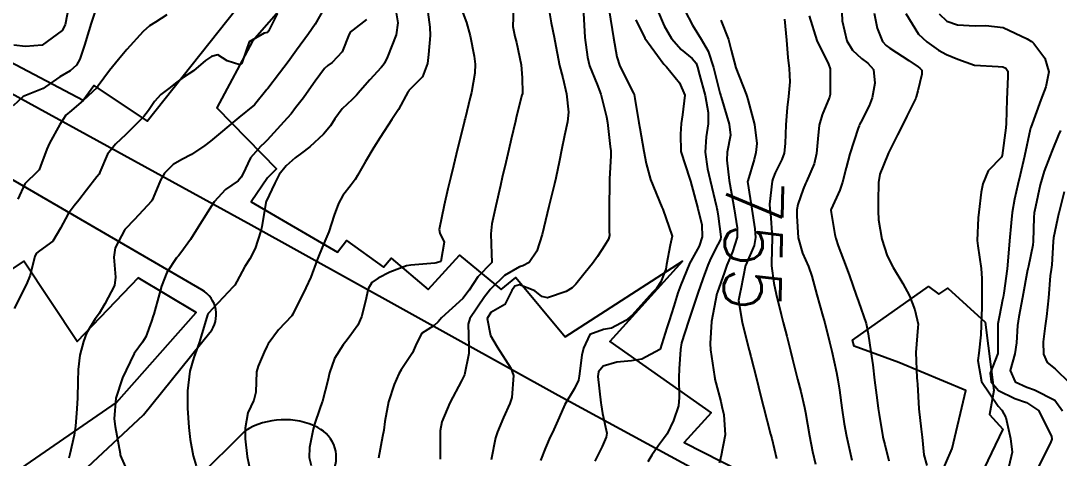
# Model space of a CAD drawing. Header units: metres. Extents: x 318500 to 325275, y 7408834 to 7428799.
# Drawn here: x 322758 to 322831.5, y 7421372 to 7421403 of the extents above; entities that cross this region are included whole.
import ezdxf
from ezdxf.enums import TextEntityAlignment as Align

# ---------------------------------------------------------------- set-up
doc = ezdxf.new("R2010")
doc.units = ezdxf.units.M
doc.header["$MEASUREMENT"] = 0
for name, color, linetype in [('Cotas', 45, 'Continuous'), ('Curvas de Nivel 1m', 11, 'Continuous'), ('Curvas de Nivel 5m', 15, 'Continuous'), ('Edificações', 30, 'Continuous'), ('Vias Primárias', 230, 'Continuous')]:
    doc.layers.add(name, color=color, linetype=linetype)
doc.styles.add('Style-STANDARD', font='STANDARD.shx')

msp = doc.modelspace()

# ---------------------------------------------------------------- linework, layer by layer
at = {"layer": 'Curvas de Nivel 1m', "flags": 128}
for points, elevation in [([(322761.415, 7421404.272), (322761.095, 7421402.677), (322760.884, 7421402.279), (322759.479, 7421401.234), (322758.303, 7421401.143), (322757.479, 7421401.241)], 771), ([(322779.519, 7421403.976), (322778.812, 7421402.729), (322778.341, 7421402.047), (322777.478, 7421400.885), (322776.88, 7421400.069), (322776.274, 7421399.261), (322775.441, 7421398.177), (322775.407, 7421398.124), (322775.38, 7421398.091), (322774.506, 7421397.017), (322773.41, 7421396.11), (322771.393, 7421394.44), (322771, 7421394.146), (322770.041, 7421393.5), (322769.375, 7421393.147), (322768.745, 7421392.801), (322768.13, 7421392.182), (322767.852, 7421391.685), (322767.334, 7421390.427), (322767.266, 7421390.256), (322767.219, 7421390.192), (322766.007, 7421388.9), (322765.364, 7421388.219), (322765.339, 7421388.19), (322765.309, 7421388.138), (322764.636, 7421386.883), (322764.552, 7421386.231), (322764.679, 7421384.808), (322764.588, 7421384.23), (322763.918, 7421382.921), (322763.516, 7421382.246), (322763.395, 7421382.08), (322763.224, 7421381.852), (322762.622, 7421380.842), (322762.413, 7421380.258), (322762.155, 7421379.291), (322762.031, 7421378.261), (322762.009, 7421377.414), (322761.969, 7421376.262), (322761.924, 7421375.476), (322761.846, 7421374.263), (322761.751, 7421373.623), (322761.431, 7421372.267), (322761.374, 7421371.981)], 767), ([(322786.731, 7421403.938), (322786.92, 7421402.514), (322786.936, 7421401.936), (322786.834, 7421400.579), (322786.744, 7421399.937), (322786.399, 7421398.997), (322785.441, 7421398.028), (322785.401, 7421397.99), (322785.373, 7421397.951), (322784.696, 7421396.685), (322784.236, 7421395.968), (322783.397, 7421394.704), (322782.96, 7421393.986), (322782.37, 7421393), (322781.794, 7421392.003), (322781.634, 7421391.728), (322781.35, 7421391.34), (322780.77, 7421390.584), (322780.452, 7421390.019), (322780.145, 7421389.199), (322779.766, 7421388.025), (322779.634, 7421387.698), (322779.293, 7421386.91), (322779.034, 7421386.283), (322778.943, 7421386.035), (322778.487, 7421384.817), (322778.132, 7421384.047), (322777.231, 7421382.178), (322777.142, 7421382.061), (322776.203, 7421381.087), (322775.472, 7421380.086), (322775.379, 7421379.906), (322775.191, 7421379.494), (322774.763, 7421378.508), (322774.659, 7421378.095), (322774.596, 7421376.655), (322774.453, 7421376.097), (322774.046, 7421375.191), (322773.839, 7421374.103), (322773.857, 7421373.354), (322773.995, 7421372.101), (322774.214, 7421370.963)], 764), ([(322789.111, 7421403.906), (322789.504, 7421402.848), (322789.763, 7421401.896), (322790.045, 7421400.461), (322790.123, 7421399.89), (322790.093, 7421399.258), (322789.855, 7421397.894), (322789.783, 7421397.546), (322789.412, 7421396.058), (322789.38, 7421395.931), (322789.373, 7421395.901), (322789.36, 7421395.851), (322788.879, 7421393.908), (322788.583, 7421392.701), (322788.396, 7421391.914), (322788.197, 7421391.068), (322787.933, 7421389.921), (322787.574, 7421388.188), (322787.626, 7421387.925), (322787.937, 7421387.284), (322787.7, 7421385.924), (322787.387, 7421385.819), (322787.278, 7421385.798), (322785.566, 7421385.657), (322785.275, 7421385.609), (322784.076, 7421385.16), (322783.261, 7421384.731), (322782.818, 7421384.425), (322782.554, 7421383.99), (322782.357, 7421383.109), (322782.082, 7421381.997), (322781.821, 7421381.401), (322781.208, 7421380.555), (322780.969, 7421380.247), (322780.791, 7421380.014), (322780.159, 7421379.047), (322779.814, 7421378.024), (322779.708, 7421377.481), (322779.313, 7421376.028), (322779.269, 7421375.908), (322779.142, 7421375.499), (322778.763, 7421374.398), (322778.653, 7421374.037), (322778.403, 7421372.738), (322778.379, 7421372.041), (322778.507, 7421371.462)], 763), ([(322792.836, 7421403.857), (322792.798, 7421402.56), (322792.944, 7421401.855), (322793.057, 7421401.425), (322793.377, 7421399.851), (322793.456, 7421398.921), (322793.473, 7421397.85), (322793.47, 7421397.819), (322793.438, 7421397.695), (322793.062, 7421396.207), (322792.973, 7421395.854), (322792.666, 7421394.588), (322792.499, 7421393.859), (322792.294, 7421392.943), (322792.035, 7421391.863), (322791.911, 7421391.305), (322791.596, 7421389.867), (322791.545, 7421389.651), (322791.317, 7421388.592), (322791.234, 7421387.871), (322791.289, 7421386.453), (322791.313, 7421385.87), (322791.299, 7421385.851), (322791.279, 7421385.833), (322790.314, 7421384.835), (322789.709, 7421383.893), (322789.244, 7421383.297), (322787.748, 7421381.922), (322787.507, 7421381.645), (322787.222, 7421381.39), (322786.326, 7421380.826), (322785.892, 7421379.943), (322785.699, 7421379.438), (322785.181, 7421378.663), (322784.881, 7421378.248), (322784.725, 7421377.957), (322784.401, 7421377.2), (322783.989, 7421375.967), (322783.739, 7421374.58), (322783.656, 7421373.972), (322783.566, 7421373.52), (322783.289, 7421371.977)], 762), ([(322795.334, 7421403.823), (322795.505, 7421402.833), (322795.714, 7421401.818), (322795.764, 7421401.54), (322796.105, 7421399.814), (322796.326, 7421398.938), (322796.584, 7421397.803), (322796.722, 7421396.499), (322796.654, 7421395.801), (322796.447, 7421394.851), (322796.246, 7421393.807), (322796.107, 7421393.081), (322795.834, 7421391.813), (322795.745, 7421391.424), (322795.33, 7421389.82), (322794.88, 7421387.826), (322794.484, 7421386.64), (322793.948, 7421385.84), (322793.507, 7421385.616), (322793.275, 7421385.547), (322792.191, 7421384.936), (322791.252, 7421384.012), (322791.188, 7421383.934), (322791.143, 7421383.872), (322790.796, 7421383.427), (322789.76, 7421381.892), (322789.631, 7421381.487), (322789.685, 7421379.893), (322789.682, 7421379.403), (322789.367, 7421377.897), (322789.166, 7421377.462), (322788.331, 7421375.912), (322787.772, 7421374.562), (322787.651, 7421373.922), (322787.656, 7421372.479), (322787.639, 7421371.922)], 761), ([(322803.03, 7421403.725), (322803.503, 7421402.616), (322804.014, 7421401.712), (322804.716, 7421400.935), (322805.476, 7421400.309), (322805.76, 7421399.973), (322805.869, 7421399.684), (322806.002, 7421399.142), (322806.406, 7421397.676), (322806.621, 7421396.473), (322806.61, 7421395.672), (322806.475, 7421394.749), (322806.413, 7421393.675), (322806.57, 7421392.474), (322806.759, 7421391.669), (322807.199, 7421389.795), (322807.233, 7421389.661), (322807.25, 7421389.582), (322807.325, 7421389.126), (322807.512, 7421387.658), (322807.48, 7421387.486), (322807.302, 7421387.121), (322806.809, 7421386.145), (322806.595, 7421385.67), (322806.24, 7421384.701), (322805.885, 7421383.68), (322805.23, 7421381.69), (322804.74, 7421380.162), (322804.657, 7421379.695), (322804.568, 7421378.307), (322804.54, 7421377.696), (322804.575, 7421376.276), (322804.523, 7421375.696), (322804.175, 7421374.659), (322803.708, 7421373.704), (322803.467, 7421373.354), (322803.108, 7421372.88), (322802.626, 7421372.188), (322802.348, 7421371.721)], 757), ([(322776.12, 7421403.472), (322775.492, 7421402.246), (322775.43, 7421402.152), (322775.196, 7421402.093), (322774.12, 7421401.468), (322773.659, 7421400.108), (322773.607, 7421399.969), (322773.466, 7421399.846), (322772.578, 7421400.123), (322771.909, 7421400.568), (322771.473, 7421400.433), (322771.045, 7421400.146), (322770.188, 7421399.43), (322769.452, 7421398.96), (322769.006, 7421398.615), (322768.441, 7421398.18), (322767.867, 7421397.752), (322767.426, 7421397.254), (322767, 7421396.613), (322766.684, 7421396.201), (322765.397, 7421394.914), (322764.665, 7421394.231), (322764.105, 7421393.513), (322763.571, 7421392.247), (322763.503, 7421392.103), (322763.355, 7421391.906), (322762.616, 7421390.982), (322762.07, 7421390.263), (322761.739, 7421389.853), (322761.32, 7421389.292), (322760.778, 7421388.278), (322760.226, 7421387.356), (322759.286, 7421386.674), (322759.079, 7421386.507), (322758.963, 7421386.305), (322758.621, 7421384.948), (322758.36, 7421384.313), (322757.492, 7421382.586)], 768), ([(322768.306, 7421403.384), (322767.5, 7421402.875), (322767.084, 7421402.608), (322766.627, 7421402.203), (322765.477, 7421400.934), (322764.872, 7421400.229), (322764.238, 7421399.459), (322763.442, 7421398.351), (322763.403, 7421398.288), (322763.375, 7421398.251), (322762.37, 7421397.317), (322761.413, 7421396.494), (322761.285, 7421396.399), (322761.153, 7421396.274), (322760.735, 7421395.612), (322759.993, 7421394.291), (322759.801, 7421393.876), (322759.366, 7421392.667), (322759.256, 7421392.407), (322759.158, 7421392.303), (322758.244, 7421391.419), (322757.75, 7421390.324)], 769), ([(322782.441, 7421403.061), (322781.495, 7421402.319), (322781.314, 7421402.19), (322781.212, 7421402.013), (322780.722, 7421400.773), (322780.016, 7421400.025), (322779.692, 7421399.802), (322779.463, 7421399.584), (322778.794, 7421398.695), (322778.349, 7421398.046), (322777.977, 7421397.506), (322777.421, 7421396.801), (322777.091, 7421396.389), (322776.828, 7421396.069), (322775.394, 7421394.51), (322775.184, 7421394.3), (322774.949, 7421394.094), (322774.219, 7421393.26), (322773.67, 7421392.107), (322773.574, 7421391.89), (322773.353, 7421391.641), (322772.457, 7421391.009), (322771.66, 7421390.135), (322771.325, 7421389.632), (322770.402, 7421388.154), (322769.973, 7421387.487), (322769.285, 7421386.525), (322769.127, 7421386.327), (322768.991, 7421386.173), (322768.302, 7421385.142), (322767.919, 7421384.183), (322767.773, 7421383.657), (322767.381, 7421382.188), (322767.345, 7421382.072), (322767.223, 7421381.69), (322766.824, 7421380.578), (322766.582, 7421380.199), (322765.995, 7421379.401), (322765.413, 7421378.216), (322765.165, 7421377.684), (322764.688, 7421376.227), (322764.586, 7421374.771), (322764.641, 7421374.227), (322764.992, 7421372.321), (322765.006, 7421372.221), (322765.022, 7421372.154), (322765.088, 7421371.982), (322765.625, 7421370.761)], 766), ([(322799.613, 7421403.674), (322799.924, 7421401.763), (322800.145, 7421400.428), (322800.37, 7421399.757), (322801.33, 7421397.853), (322801.374, 7421397.741), (322801.436, 7421397.466), (322801.718, 7421395.737), (322801.773, 7421395.369), (322802.061, 7421393.733), (322802.24, 7421392.865), (322802.541, 7421391.722), (322803.331, 7421389.771), (322803.365, 7421389.71), (322803.414, 7421389.624), (322804.063, 7421387.702), (322803.934, 7421387.07), (322803.678, 7421385.706), (322803.611, 7421385.371), (322803.262, 7421384.486), (322802.954, 7421384.015), (322802.686, 7421383.718), (322801.234, 7421382.116), (322800.8, 7421381.746), (322799.776, 7421381.207), (322799.22, 7421381.103), (322798.242, 7421380.752), (322797.783, 7421379.784), (322797.683, 7421379.295), (322797.493, 7421377.787), (322797.448, 7421377.506), (322797.161, 7421376.928), (322796.47, 7421375.8), (322796.074, 7421374.867), (322795.596, 7421373.813), (322795.44, 7421373.491), (322795.103, 7421372.708), (322794.748, 7421371.825)], 759), ([(322801.509, 7421403.029), (322802.132, 7421401.734), (322803.472, 7421399.909), (322803.565, 7421399.812), (322803.663, 7421399.717), (322804.592, 7421398.564), (322804.971, 7421397.697), (322804.8, 7421396.318), (322804.712, 7421395.7), (322804.65, 7421394.949), (322804.692, 7421393.7), (322805.309, 7421391.742), (322805.333, 7421391.69), (322805.359, 7421391.613), (322805.876, 7421389.682), (322806.158, 7421388.517), (322806.192, 7421387.677), (322805.977, 7421387.003), (322805.281, 7421385.731), (322805.267, 7421385.703), (322804.677, 7421384.277), (322804.475, 7421383.698), (322804.183, 7421382.758), (322803.85, 7421381.704), (322803.699, 7421381.229), (322803.213, 7421379.71), (322803.2, 7421379.679), (322801.912, 7421379.006), (322801.187, 7421378.875), (322800.143, 7421378.798), (322799.181, 7421378.498), (322798.855, 7421378.093), (322798.813, 7421377.774), (322799.019, 7421375.904), (322799.034, 7421375.771), (322799.141, 7421375.158), (322799.434, 7421373.765), (322799.403, 7421373.478), (322799.106, 7421372.822), (322798.763, 7421372.105), (322798.606, 7421371.775)], 758), ([(322804.97, 7421403.698), (322805.504, 7421402.654), (322806.127, 7421401.68), (322806.629, 7421400.82), (322807, 7421399.667), (322807.443, 7421397.858), (322807.508, 7421397.659), (322807.545, 7421397.553), (322808.114, 7421395.653), (322808.188, 7421394.867), (322807.97, 7421393.654), (322807.93, 7421393.106), (322808.105, 7421391.653), (322808.271, 7421390.725), (322808.459, 7421389.649), (322808.667, 7421388.296), (322808.66, 7421387.647), (322808.348, 7421386.596), (322807.946, 7421385.653), (322807.766, 7421385.16), (322807.251, 7421383.701), (322807.241, 7421383.669), (322807.233, 7421383.643), (322806.849, 7421381.666), (322806.757, 7421380.117), (322806.773, 7421379.666), (322807.062, 7421377.771), (322807.085, 7421377.661), (322807.099, 7421377.591), (322807.167, 7421377.326), (322807.503, 7421376.003), (322807.591, 7421375.653), (322807.736, 7421375.056), (322807.825, 7421373.649), (322807.515, 7421372.065), (322807.396, 7421371.656)], 756), ([(322812.024, 7421403.091), (322812.154, 7421401.6), (322812.247, 7421400.367), (322812.341, 7421399.597), (322812.399, 7421398.653), (322812.294, 7421397.597), (322812.198, 7421396.829), (322812.123, 7421395.599), (322812.069, 7421394.273), (322811.995, 7421393.601), (322811.841, 7421393.145), (322811.369, 7421392.199), (322811.194, 7421391.782), (322811.149, 7421391.613), (322810.967, 7421389.984), (322810.986, 7421389.615), (322811.026, 7421389.314), (322811.141, 7421387.613), (322811.107, 7421385.789), (322811.108, 7421385.613), (322811.262, 7421384.393), (322811.427, 7421383.607), (322811.795, 7421382.161), (322811.935, 7421381.599), (322812.178, 7421380.633), (322812.441, 7421379.591), (322812.595, 7421378.99), (322812.952, 7421377.583), (322813.167, 7421376.717), (322813.433, 7421375.576), (322813.503, 7421375.217), (322813.794, 7421373.57), (322813.998, 7421372.456), (322814.216, 7421371.563)], 754), ([(322813.778, 7421403.316), (322814.314, 7421401.572), (322815.132, 7421399.905), (322815.252, 7421399.562), (322815.257, 7421397.748), (322815.212, 7421397.562), (322814.69, 7421396.298), (322814.482, 7421395.569), (322814.369, 7421394.601), (322814.283, 7421393.571), (322814.109, 7421392.842), (322813.566, 7421391.578), (322813.503, 7421391.433), (322813.352, 7421391.052), (322812.958, 7421389.963), (322812.901, 7421389.586), (322812.901, 7421389.162), (322812.998, 7421387.585), (322813.294, 7421386.513), (322813.709, 7421385.576), (322813.966, 7421384.88), (322814.319, 7421383.569), (322814.744, 7421382.055), (322814.874, 7421381.564), (322815.21, 7421380.22), (322815.368, 7421379.557), (322815.705, 7421378.065), (322815.797, 7421377.544), (322815.907, 7421376.805), (322816.085, 7421375.541), (322816.247, 7421374.425), (322816.403, 7421373.537), (322816.788, 7421371.849)], 753), ([(322816.069, 7421403.552), (322816.092, 7421402.971), (322816.425, 7421401.546), (322816.822, 7421400.878), (322817.478, 7421400.293), (322817.92, 7421399.968), (322818.325, 7421399.517), (322818.419, 7421398.552), (322818.215, 7421397.518), (322818.002, 7421396.95), (322817.414, 7421395.779), (322817.33, 7421395.613), (322817.299, 7421395.532), (322817.245, 7421395.369), (322816.642, 7421393.541), (322816.374, 7421392.547), (322816.121, 7421391.549), (322815.93, 7421390.972), (322815.331, 7421389.625), (322815.311, 7421389.58), (322815.308, 7421389.56), (322815.328, 7421389.382), (322815.584, 7421387.828), (322815.648, 7421387.555), (322815.818, 7421387.037), (322816.386, 7421385.543), (322816.63, 7421384.896), (322817.092, 7421383.533), (322817.253, 7421383.077), (322817.79, 7421381.522), (322817.938, 7421380.8), (322818.143, 7421379.516), (322818.279, 7421378.602), (322818.397, 7421377.512), (322818.575, 7421376.093), (322818.66, 7421375.507), (322818.722, 7421375.085), (322818.972, 7421373.502), (322818.994, 7421373.377), (322819.115, 7421372.959), (322819.399, 7421371.793)], 752), ([(322818.368, 7421403.517), (322818.581, 7421402.437), (322818.957, 7421401.508), (322819.212, 7421401.229), (322819.485, 7421401.036), (322820.81, 7421400.153), (322821.472, 7421399.713), (322821.611, 7421399.618), (322821.742, 7421399.476), (322821.747, 7421399.195), (322821.448, 7421398.015), (322821.341, 7421397.582), (322821.306, 7421397.481), (322820.687, 7421396.222), (322820.322, 7421395.491), (322820.016, 7421394.882), (322819.391, 7421393.624), (322819.33, 7421393.501), (322818.761, 7421392.117), (322818.665, 7421391.51), (322818.659, 7421390.192), (322818.646, 7421389.51), (322818.676, 7421388.862), (322818.918, 7421387.506), (322819.292, 7421386.328), (322819.715, 7421385.496), (322820.405, 7421384.353), (322820.876, 7421383.484), (322821.245, 7421382.488), (322821.47, 7421381.476), (322821.468, 7421381.235), (322821.313, 7421379.478), (322821.388, 7421377.683), (322821.408, 7421377.477), (322821.427, 7421377.226), (322821.527, 7421375.474), (322821.69, 7421374.033), (322821.754, 7421373.47), (322821.878, 7421372.232), (322822.092, 7421371.46)], 751), ([(322822.967, 7421403.458), (322823.512, 7421402.938), (322824.272, 7421402.675), (322825.508, 7421402.607), (322826.28, 7421402.641), (322827.506, 7421402.493), (322829.188, 7421401.681), (322829.492, 7421401.511), (322829.578, 7421401.455), (322829.662, 7421401.367), (322830.446, 7421400.317), (322830.729, 7421399.351), (322830.511, 7421398.297), (322830.165, 7421397.359), (322829.454, 7421395.403), (322829.444, 7421395.37), (322829.436, 7421395.354), (322829.419, 7421395.27), (322828.998, 7421393.376), (322828.696, 7421392.054), (322828.539, 7421391.382), (322828.302, 7421390.338), (322828.135, 7421389.388), (322828.068, 7421388.649), (322827.953, 7421387.39), (322827.898, 7421386.794), (322827.791, 7421385.392), (322827.544, 7421383.677), (322827.496, 7421383.396), (322827.454, 7421383.2), (322827.241, 7421382.101), (322827.13, 7421381.503), (322827.122, 7421381.401), (322827.124, 7421379.478), (322827.111, 7421379.401), (322826.584, 7421378.008), (322826.652, 7421377.405), (322827.171, 7421376.773), (322828.325, 7421376.22), (322829.158, 7421375.923), (322830.005, 7421375.357), (322830.913, 7421373.553), (322830.942, 7421373.343), (322830.856, 7421373.083), (322829.965, 7421371.357)], 749), ([(322831.549, 7421395.207), (322831.413, 7421394.897), (322830.969, 7421393.774), (322830.802, 7421393.349), (322830.407, 7421392.322), (322830.125, 7421391.359), (322829.782, 7421389.801), (322829.696, 7421389.365), (322829.662, 7421389.039), (322829.629, 7421387.365), (322829.598, 7421387.073), (322829.283, 7421385.599), (322829.242, 7421385.409), (322829.237, 7421385.371), (322829.23, 7421385.322), (322828.87, 7421383.376), (322828.609, 7421382.01), (322828.517, 7421381.381), (322828.446, 7421380.147), (322828.313, 7421379.383), (322827.991, 7421378.191), (322828.338, 7421377.383), (322829.175, 7421377.007), (322829.712, 7421376.822), (322831.161, 7421376.091), (322831.691, 7421375.335)], 748), ([(322831.825, 7421390.865), (322831.44, 7421389.339), (322831.417, 7421389.261), (322831.334, 7421388.939), (322831.062, 7421387.596), (322831.036, 7421387.344), (322830.947, 7421385.683), (322830.898, 7421385.346), (322830.826, 7421384.897), (322830.708, 7421383.348), (322830.571, 7421382.019), (322830.465, 7421381.351), (322830.336, 7421380.23), (322830.356, 7421379.353), (322830.62, 7421378.775), (322831.19, 7421378.32), (322832.183, 7421377.33)], 747)]:
    msp.add_lwpolyline(points, dxfattribs=dict(at, elevation=elevation))
at = {"layer": 'Curvas de Nivel 5m', "flags": 128}
for points, elevation in [([(322763.413, 7421404.251), (322762.948, 7421402.806), (322762.788, 7421402.257), (322762.485, 7421401.255), (322762.142, 7421400.263), (322761.909, 7421399.82), (322761.457, 7421399.424), (322760.74, 7421398.991), (322759.714, 7421398.296), (322759.557, 7421398.179), (322759.437, 7421398.123), (322758.145, 7421397.604), (322757.419, 7421396.953)], 770), ([(322784.464, 7421403.966), (322784.644, 7421402.822), (322784.53, 7421401.964), (322783.922, 7421400.421), (322783.719, 7421399.976), (322783.622, 7421399.823), (322783.465, 7421399.656), (322782.659, 7421398.785), (322781.978, 7421398.002), (322781.732, 7421397.709), (322781.431, 7421397.406), (322780.716, 7421396.722), (322780.205, 7421396.022), (322779.898, 7421395.532), (322779.399, 7421394.948), (322778.421, 7421394.045), (322777.837, 7421393.599), (322777.378, 7421393.254), (322776.754, 7421392.685), (322776.261, 7421392.076), (322775.954, 7421391.478), (322775.331, 7421390.166), (322775.31, 7421390.111), (322775.303, 7421390.09), (322775.021, 7421388.385), (322774.953, 7421388.094), (322774.555, 7421386.833), (322774.179, 7421386.101), (322773.823, 7421385.553), (322773.256, 7421384.506), (322773.114, 7421384.25), (322773.003, 7421384.114), (322771.231, 7421382.242), (322771.176, 7421382.141), (322770.732, 7421380.622), (322770.589, 7421380.149), (322770.218, 7421379.121), (322769.922, 7421378.159), (322769.764, 7421376.768), (322769.756, 7421376.161), (322769.768, 7421375.533), (322769.848, 7421374.159), (322769.953, 7421373.312), (322770.175, 7421372.154), (322770.375, 7421371.442)], 765), ([(322797.799, 7421403.513), (322797.878, 7421401.794), (322798.067, 7421400.382), (322798.226, 7421399.789), (322798.767, 7421398.464), (322799.022, 7421397.774), (322799.416, 7421396.161), (322799.483, 7421395.769), (322799.69, 7421394.062), (322799.723, 7421393.765), (322799.737, 7421393.412), (322799.646, 7421391.766), (322799.639, 7421391.483), (322799.61, 7421389.766), (322799.619, 7421388.071), (322799.625, 7421387.765), (322799.566, 7421387.506), (322799.3, 7421387.077), (322798.783, 7421386.279), (322798.421, 7421385.779), (322797.906, 7421385.148), (322797.258, 7421384.32), (322796.996, 7421384.052), (322796.56, 7421383.8), (322795.245, 7421383.355), (322794.848, 7421383.428), (322794.341, 7421383.834), (322793.256, 7421384.26), (322792.934, 7421384.174), (322792.717, 7421383.855), (322792.217, 7421382.883), (322791.234, 7421382.303), (322790.968, 7421381.874), (322791.212, 7421380.672), (322791.69, 7421379.865), (322792.659, 7421378.374), (322792.83, 7421377.853), (322792.722, 7421376.286), (322792.58, 7421375.856), (322792.122, 7421374.873), (322791.698, 7421373.864), (322791.558, 7421373.421), (322791.258, 7421371.868)], 760), ([(322807.51, 7421403.006), (322808.049, 7421401.654), (322808.236, 7421400.899), (322808.576, 7421399.649), (322809.309, 7421397.775), (322809.357, 7421397.641), (322809.436, 7421397.397), (322809.893, 7421395.633), (322810.056, 7421394.289), (322809.999, 7421393.631), (322809.869, 7421393.146), (322809.418, 7421391.639), (322809.412, 7421391.586), (322809.715, 7421389.634), (322809.912, 7421388.227), (322809.96, 7421387.63), (322809.88, 7421387.052), (322809.28, 7421385.673), (322809.272, 7421385.649), (322808.939, 7421383.95), (322808.853, 7421383.636), (322808.772, 7421383.164), (322809.023, 7421381.633), (322809.218, 7421380.845), (322809.524, 7421379.627), (322809.634, 7421379.188), (322810.032, 7421377.621), (322810.321, 7421376.46), (322810.536, 7421375.616), (322811.039, 7421373.693), (322811.061, 7421373.611), (322811.118, 7421373.38), (322811.451, 7421371.952)], 755), ([(322820.62, 7421403.489), (322821.498, 7421402.029), (322822.085, 7421401.471), (322822.909, 7421400.883), (322823.481, 7421400.584), (322824.286, 7421400.246), (322825.474, 7421399.83), (322827.148, 7421399.728), (322827.473, 7421399.711), (322827.681, 7421399.606), (322827.819, 7421399.395), (322827.825, 7421399.034), (322827.765, 7421397.395), (322827.717, 7421395.698), (322827.685, 7421395.396), (322827.427, 7421393.436), (322827.423, 7421393.4), (322827.415, 7421393.374), (322827.389, 7421393.3), (322826.444, 7421392.339), (322826.065, 7421391.413), (322825.939, 7421390.83), (322825.767, 7421389.416), (322825.74, 7421389.01), (322825.651, 7421387.417), (322825.693, 7421387.028), (322825.946, 7421385.413), (322825.98, 7421384.706), (322825.999, 7421383.413), (322825.976, 7421382.685), (322825.933, 7421381.413), (322825.919, 7421380.714), (322825.782, 7421379.414), (322825.712, 7421378.898), (322825.971, 7421377.412), (322827.154, 7421375.66), (322827.398, 7421375.396), (322827.676, 7421374.858), (322828.02, 7421373.387), (322828.134, 7421372.408), (322827.888, 7421371.388)], 750)]:
    msp.add_lwpolyline(points, dxfattribs=dict(at, elevation=elevation))
at = {"layer": 'Edificações'}
for points in [[(322750.633, 7421403.536), (322762.371, 7421397.356), (322763.135, 7421398.384), (322766.908, 7421395.87), (322775.74, 7421407.003)], [(322779.425, 7421407.319), (322774.371, 7421401.531), (322771.844, 7421396.796), (322776.056, 7421392.481), (322775.424, 7421391.85), (322774.276, 7421390.149), (322780.383, 7421386.572), (322781.014, 7421387.413), (322783.646, 7421385.519), (322784.173, 7421386.151), (322786.805, 7421383.941), (322789.016, 7421386.361), (322791.963, 7421383.941), (322793.016, 7421384.783), (322796.491, 7421380.574), (322804.808, 7421385.94), (322799.649, 7421380.258), (322806.821, 7421375.193), (322804.926, 7421373.089), (322811.559, 7421369.721)], [(322752.924, 7421367.783), (322764.745, 7421375.927), (322770.385, 7421382.298), (322766.274, 7421384.751), (322761.963, 7421380.244), (322758.184, 7421385.944), (322751.19, 7421381.306)], [(322820.739, 7421365.388), (322823.899, 7421372.668), (322824.846, 7421376.772), (322820.109, 7421378.771), (322816.95, 7421379.929), (322816.845, 7421380.35), (322822.214, 7421384.138), (322822.951, 7421383.612), (322823.583, 7421384.033), (322826.215, 7421381.613), (322826.847, 7421376.772), (322826.531, 7421375.088), (322827.478, 7421374.036), (322822.951, 7421364.566)]]:
    msp.add_lwpolyline(points, dxfattribs=at)
at = {"layer": 'Vias Primárias'}
for points in [[(323715.644, 7420145.548, 0), (323709.04, 7420132.939)], [(323831.088, 7420001.787, 0), (323833.844, 7420008.443, 0.220888)], [(322761.269, 7421370.026), (322766.647, 7421375.064), (322771.351, 7421380.886, 0.460348), (322770.791, 7421383.91), (322756.116, 7421392.436), (322729.768, 7421406.559, 0.187533), (322725.175, 7421407.119, 0.166673), (322721.926, 7421404.992), (322719.905, 7421400.617), (322717.217, 7421395.802), (322714.976, 7421392.219), (322712.494, 7421389.292), (322709.47, 7421386.829), (322706.333, 7421384.701), (322701.852, 7421382.014), (322696.475, 7421379.887), (322685.247, 7421376.181, -0.050152), (322676.174, 7421374.166), (322667.422, 7421374.053), (322660.588, 7421374.165), (322656.78, 7421374.501), (322648.714, 7421376.18), (322604.664, 7421387.719), (322580.022, 7421394.087)], [(322698.7, 7421262.888), (322718.556, 7421287.187), (322739.124, 7421312.967), (322754.392, 7421331.868), (322768.67, 7421352.075), (322774.934, 7421362.083), (322779.982, 7421370.858, 0.430851), (322778.995, 7421374.149, 0.25965), (322773.836, 7421373.93), (322770.429, 7421370.524), (322766.039, 7421366.684), (322755.833, 7421358.238), (322739.572, 7421346.592), (322715.404, 7421329.24), (322694.867, 7421313.752), (322666.774, 7421292.755)]]:
    msp.add_lwpolyline(points, format="xyb", dxfattribs=at)
msp.add_lwpolyline([(322815.462, 7421365.849), (322795.998, 7421376.419), (322774.269, 7421388.501), (322748.264, 7421402.764)], dxfattribs=at)

# ---------------------------------------------------------------- texts
at = {"layer": 'Cotas', "style": 'Style-STANDARD'}
msp.add_text('755', height=4, rotation=268.63507, dxfattribs=at).set_placement((322809.801, 7421387.06, 755), align=Align.MIDDLE_CENTER)

doc.saveas('drawing.dxf')
